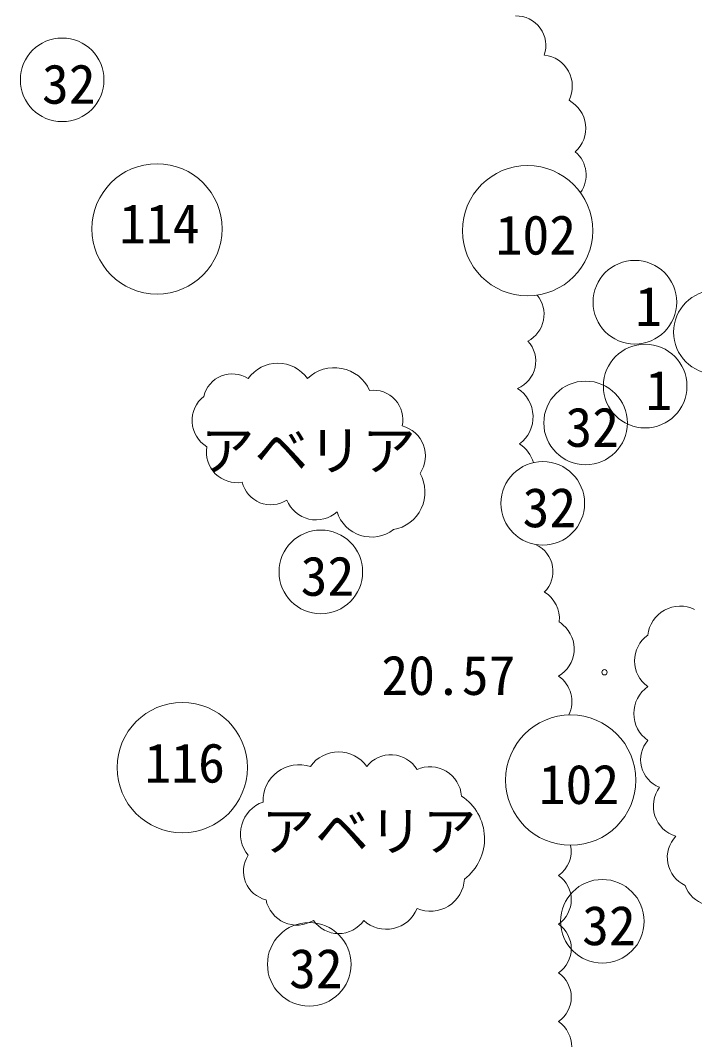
# Model space of a CAD drawing. Units: millimetres, scale not verified. Extents: x 0 to 420500, y 0 to 297000.
# Drawn here: x 50384 to 56026, y 74411 to 82938 of the extents above; entities that cross this region are included whole.
import ezdxf
from ezdxf.enums import TextEntityAlignment as Align

# ---------------------------------------------------------------- set-up
doc = ezdxf.new("R2010")
doc.units = ezdxf.units.MM
doc.header["$LTSCALE"] = 500
for name, color, linetype, lineweight in [('0-1公園内現況', 7, 'Continuous', 13), ('0-4樹木', 3, 'Continuous', 13), ('0-5樹木番号(名称)', 3, 'Continuous', 13)]:
    doc.layers.add(name, color=color, linetype=linetype, lineweight=lineweight)
doc.styles.add('ＭＳ ゴシック', font='')
doc.styles.get('ＭＳ ゴシック').set_extended_font_data('MS Gothic')

msp = doc.modelspace()

# ---------------------------------------------------------------- linework, layer by layer
at = {"layer": '0-1公園内現況'}
msp.add_circle((55271.8, 77484.5), 22.3, dxfattribs=at)
at = {"layer": '0-4樹木'}
for centre, radius in [((50734.2, 82440.5), 349.8), ((51527.6, 81193.2), 544.9), ((54628.4, 81178.4), 544.9), ((55526.1, 80580), 349.8), ((56199.5, 80329.4), 349.8), ((55612.1, 79878.3), 349.8), ((55113.7, 79569.9), 349.8), ((54755.2, 78897.3), 349.8), ((52898.4, 78323.7), 349.8), ((51739.4, 76686.4), 544.9), ((54989, 76582.2), 544.9), ((55253.8, 75400.8), 349.8), ((52801.5, 75041), 349.8)]:
    msp.add_circle(centre, radius, dxfattribs=at)
for centre, radius, start, end in [((54533.3, 82726.8), 248, 341.39676, 91.39676), ((54739.2, 82385.9), 263.4, 333.62096, 83.62096), ((54850.2, 82035.6), 264.6, 311.8459, 61.8459), ((54864.9, 81644), 253.1, 324.39104, 50.23419), ((54511.8, 80479.4), 254.2, 297.87175, 39.04209), ((54449, 80086.9), 247.3, 292.72982, 42.72982), ((52538.7, 79767.2), 302.5, 35, 145), ((53012, 79709), 323.4, 24.22025, 134.22025), ((52157, 79736.3), 244.3, 56.79287, 166.79287), ((53339.1, 79597.6), 246.2, 347.52355, 97.52355), ((54390.4, 79620.3), 283.9, 307.12207, 57.12207), ((52079, 79590.3), 257.5, 128.36794, 238.36794), ((53515.1, 79294.2), 258.4, 325.56433, 75.56433), ((54413.6, 79164.1), 273.4, 15.69955, 57.20361), ((52196.7, 79326.5), 256.6, 170.01267, 280.01267), ((53451.9, 78990.9), 317.9, 279.64396, 29.64396), ((52479.2, 79129.6), 244.4, 193.20777, 303.20777), ((52858.3, 79023.1), 264.2, 201.765, 311.765), ((53321.7, 78916.6), 301.4, 197.48203, 307.48203), ((54500.6, 78706.2), 252.6, 321.93476, 322.33167), ((54595.3, 78328.3), 245.3, 314.8702, 64.8702), ((54641, 77935.8), 253.1, 353.51549, 59.76581), ((55905.5, 77764.6), 272.6, 63.79996, 173.79996), ((54757.3, 77679.6), 261.6, 299.80296, 49.80296), ((54717.5, 77661.1), 302, 46.30489, 54.5989), ((55785.2, 77579), 262.6, 125, 235), ((54737.9, 77239.2), 260.5, 334.44969, 55), ((55792, 77138.9), 274.6, 125, 235), ((55820.4, 76752.7), 246.1, 139.04265, 249.04265), ((53046.7, 76531), 287.4, 35, 145), ((53484.1, 76536), 257.6, 31.63503, 141.63503), ((52717.1, 76408.4), 302.5, 71.85742, 181.85742), ((53811.2, 76429.5), 264.6, 4.04751, 114.04751), ((55944.7, 76365.5), 264.2, 143.44256, 253.44256), ((53844.7, 76092.7), 423.6, 307.04631, 57.04631), ((52508.9, 76132.3), 282.5, 109.4694, 219.4694), ((56052.3, 75934.3), 255.2, 135.78906, 245.78906), ((54744.7, 75987.9), 248.7, 305, 11.4643), ((52495.3, 75819.1), 244.3, 146.81027, 256.81027), ((53814.9, 75769.6), 285.4, 246.99395, 356.99394), ((54744.7, 75580.5), 248.7, 305, 55), ((56184.3, 75779.9), 249.3, 198.30782, 308.30782), ((52698.5, 75633.3), 264.1, 191.37996, 301.37996), ((53445.7, 75613.5), 278.9, 227.52344, 337.52344), ((53046.7, 75555.3), 257.1, 215, 325), ((54744.7, 75173.1), 248.7, 305, 55), ((54744.7, 74765.7), 248.7, 305, 55), ((54737.9, 74348.6), 260.5, 305, 55)]:
    msp.add_arc(centre, radius, start, end, dxfattribs=at)

# ---------------------------------------------------------------- texts
at = {"layer": '0-1公園内現況', "style": 'ＭＳ ゴシック'}
msp.add_text('20.57', height=329.9, dxfattribs=at).set_placement((53965.7, 77459.4), align=Align.MIDDLE_CENTER)
at = {"layer": '0-5樹木番号(名称)', "style": 'ＭＳ ゴシック'}
for s, p in [('32', (50789.7, 82405.5)), ('114', (51546.9, 81236.4)), ('102', (54697.5, 81143.4)), ('1', (55640.7, 80545)), ('1', (55726.7, 79843.3)), ('32', (55169.1, 79534.9)), ('アベリア', (52793.8, 79339.1)), ('32', (54810.7, 78862.3)), ('32', (52953.9, 78288.7)), ('116', (51759.4, 76726)), ('102', (55058.1, 76547.2)), ('アベリア', (53300.7, 76155.1)), ('32', (55309.2, 75365.8)), ('32', (52857, 75006))]:
    msp.add_text(s, height=329.9, dxfattribs=at).set_placement(p, align=Align.MIDDLE_CENTER)

doc.saveas('drawing.dxf')
